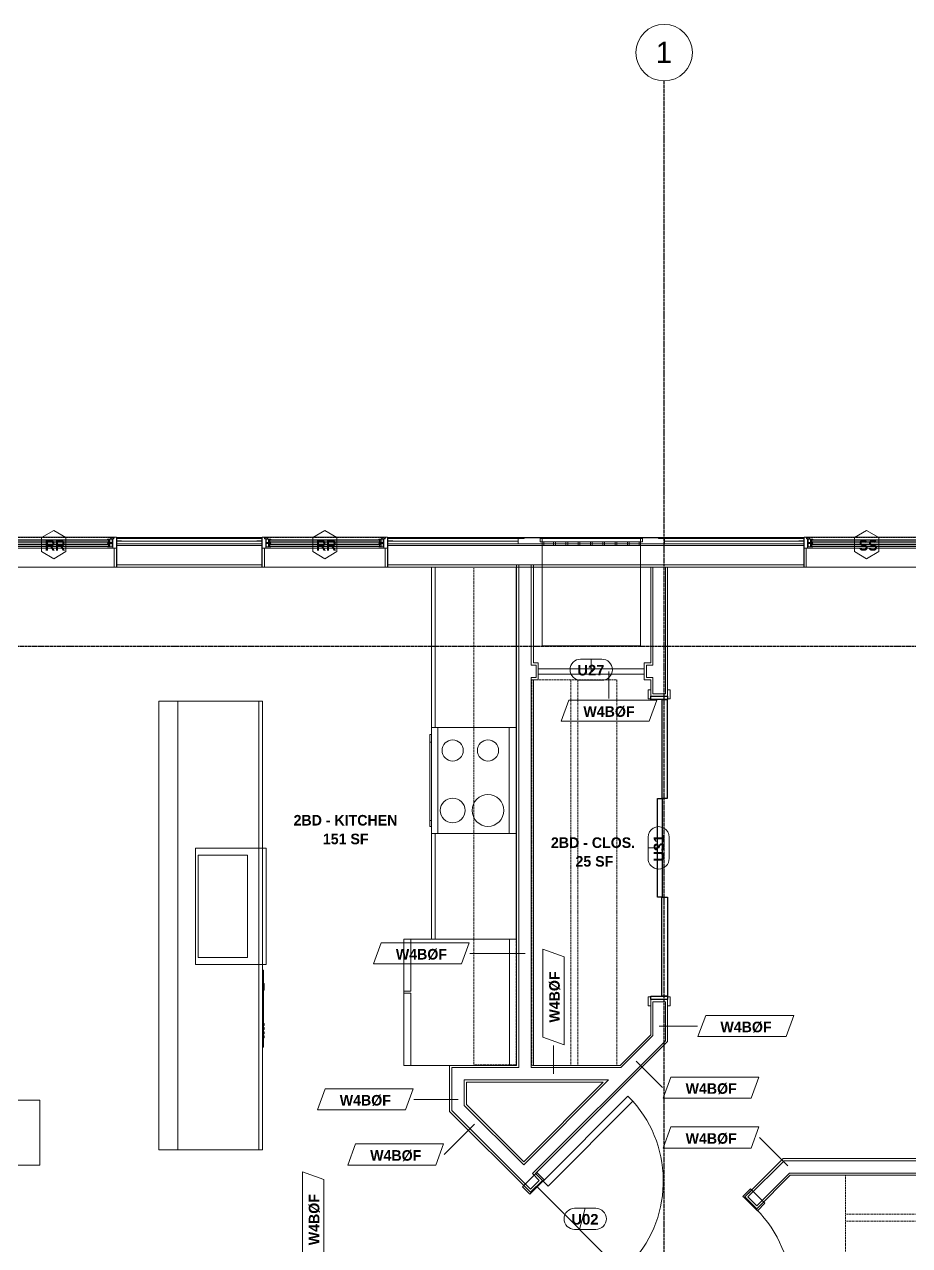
# Model space of a CAD drawing. Header units: inches. Extents: x -4058 to -1781, y 9814 to 12264.
# Drawn here: x -3662.6 to -3411.8, y 11917.4 to 12263.5 of the extents above; entities that cross this region are included whole.
import ezdxf

# ---------------------------------------------------------------- set-up
doc = ezdxf.new("R2010")
doc.units = ezdxf.units.IN
doc.header["$MEASUREMENT"] = 0
doc.linetypes.add('Dash', pattern=[0.25, 0.125, -0.125])
doc.linetypes.add('Grid Line 1_2_', pattern=[0.875, 0.5, -0.125, 0.125, -0.125])
for name, color, linetype, lineweight in [('0-1', 7, 'Continuous', 5), ('0-2', 7, 'Continuous', 9), ('0-4', 165, 'Continuous', 5), ('A-AREA-IDEN', 2, 'Continuous', 9), ('A-DETL-GENF-HDLN-1', 7, 'Dash', 9), ('A-DETL-GENF-HDLN-2', 1, 'Continuous', 18), ('A-DOOR-3', 31, 'Continuous', 9), ('A-DOOR-4', 31, 'Continuous', 30), ('A-DOOR-FRAM-3', 31, 'Continuous', 30), ('A-DOOR-IDEN', 31, 'Continuous', 9), ('A-FLOR-2', 192, 'Continuous', 9), ('A-GENM-1', 7, 'Continuous', 9), ('A-GLAZ', 151, 'Continuous', 18), ('A-GLAZ-1', 10, 'Continuous', 30), ('A-GLAZ-2', 7, 'Continuous', 9), ('A-GLAZ-IDEN', 152, 'Continuous', 9), ('A-WALL', 113, 'Continuous', 18), ('A-WALL-1', 7, 'Continuous', 9), ('A-WALL-2', 250, 'Continuous', 18), ('A-WALL-3', 113, 'Continuous', 9), ('A-WALL-IDEN', 211, 'Continuous', 9), ('P-SANR-FIXT', 6, 'Continuous', 9), ('Q-CASE', 31, 'Continuous', 9), ('Q-CASE-HDLN', 31, 'Dash', 9), ('Q-SPCQ', 91, 'Continuous', 9), ('S-GRID-1', 1, 'Grid Line 1_2_', 30), ('S-GRID-IDEN', 1, 'Continuous', 9), ('S-GRID-IDEN-1', 147, 'Continuous', 9)]:
    doc.layers.add(name, color=color, linetype=linetype, lineweight=lineweight)
doc.styles.add('Arial', font='arial.ttf', dxfattribs={"height": 6})
doc.styles.add('Arial_B', font='arialbd.ttf', dxfattribs={"height": 3})
doc.styles.add('Century Gothic_B', font='GOTHICB.TTF', dxfattribs={"height": 3})

# ---------------------------------------------------------------- blocks, each defined once
blk = doc.blocks.new('V-Series_EWC4_SPVU_RFA_2015 - 2ND AND 3RD FLOOR-2226480-UNIT PLANS - 2ND FLOOR')
at = {"layer": 'A-GENM-1'}
for p, q in [((-3859.97, 11740.34), (-3859.97, 11739.78)), ((-3858.97, 11740.34), (-3859.97, 11740.34)), ((-3859.97, 11739.78), (-3859.97, 11711.9)), ((-3858.97, 11739.78), (-3859.97, 11739.78)), ((-3859.97, 11739.78), (-3858.97, 11739.78)), ((-3858.97, 11739.78), (-3858.97, 11740.34)), ((-3858.97, 11711.9), (-3858.97, 11739.78)), ((-3829.54, 11739.78), (-3858.97, 11739.78)), ((-3858.97, 11739.78), (-3858.97, 11739.34)), ((-3858.97, 11739.34), (-3857.97, 11739.34)), ((-3857.97, 11739.34), (-3857.97, 11736.54)), ((-3829.54, 11711.9), (-3829.54, 11739.78)), ((-3857.97, 11736.54), (-3858.97, 11736.54)), ((-3858.97, 11736.54), (-3858.97, 11736.04)), ((-3858.97, 11736.04), (-3857.97, 11736.04)), ((-3857.97, 11736.04), (-3857.97, 11733.06)), ((-3857.97, 11733.06), (-3858.97, 11733.06)), ((-3858.97, 11733.06), (-3858.97, 11732.56)), ((-3858.97, 11732.56), (-3857.97, 11732.56)), ((-3857.97, 11732.56), (-3857.97, 11729.57)), ((-3857.97, 11729.57), (-3858.97, 11729.57)), ((-3858.97, 11729.57), (-3858.97, 11729.07)), ((-3858.97, 11729.07), (-3857.97, 11729.07)), ((-3857.97, 11729.07), (-3857.97, 11726.09)), ((-3857.97, 11726.09), (-3858.97, 11726.09)), ((-3858.97, 11726.09), (-3858.97, 11725.59)), ((-3858.97, 11725.59), (-3857.97, 11725.59)), ((-3857.97, 11725.59), (-3857.97, 11722.61)), ((-3857.97, 11722.61), (-3858.97, 11722.61)), ((-3858.97, 11722.61), (-3858.97, 11722.11)), ((-3858.97, 11722.11), (-3857.97, 11722.11)), ((-3857.97, 11722.11), (-3857.97, 11719.12)), ((-3857.97, 11719.12), (-3858.97, 11719.12)), ((-3858.97, 11719.12), (-3858.97, 11718.62)), ((-3858.97, 11718.62), (-3857.97, 11718.62)), ((-3857.97, 11718.62), (-3857.97, 11715.64)), ((-3857.97, 11715.64), (-3858.97, 11715.64)), ((-3858.97, 11715.64), (-3858.97, 11715.14)), ((-3858.97, 11715.14), (-3857.97, 11715.14)), ((-3857.97, 11715.14), (-3857.97, 11712.34)), ((-3859.97, 11711.9), (-3858.97, 11711.9)), ((-3859.97, 11711.9), (-3859.97, 11711.34)), ((-3858.97, 11711.9), (-3859.97, 11711.9)), ((-3859.97, 11711.34), (-3858.97, 11711.34)), ((-3857.97, 11712.34), (-3858.97, 11712.34)), ((-3858.97, 11712.34), (-3858.97, 11711.9)), ((-3858.97, 11711.34), (-3858.97, 11711.9)), ((-3858.97, 11711.9), (-3829.54, 11711.9))]:
    blk.add_line(p, q, dxfattribs=at)
blk = doc.blocks.new('Perforated Panel at Magic-Pak - hvac panel - 2nd floor 2-2702972-UNIT PLANS - 2ND FLOOR')
at = {"layer": 'A-GLAZ-2'}
for p, q in [((-19.01, -4.13), (19.01, -4.13)), ((19.01, -4.19), (-19.01, -4.19))]:
    blk.add_line(p, q, dxfattribs=at)
blk = doc.blocks.new('Window-Double_Hung-Marvin-Essential - 1-WIDE _TEMP LOWER_ ESDH3066-3454269-UNIT PLANS - 2ND FLOOR')
at = {"layer": 'A-DETL-GENF-HDLN-1'}
blk.add_line((16.1, -4.22), (-16.5, -4.22), dxfattribs=at)
at = {"layer": 'A-DETL-GENF-HDLN-2'}
for p, q in [((-17.13, 4.19), (-17.75, 4.19)), ((-17.13, -1.16), (-17.13, 4.19)), ((17.12, 4.19), (17.75, 4.19)), ((17.12, 4.19), (17.12, -1.16)), ((-19.25, -3.23), (-19.25, -3.19)), ((-19.25, -3.19), (-17.9, -3.19)), ((-17.75, -3.23), (-19.25, -3.23)), ((-17.9, -3.19), (-17.9, -3.08)), ((-17.9, -3.08), (-17.75, -3.08)), ((-16.72, -1.19), (-17.75, -1.19)), ((-17.75, -4.28), (-17.75, -1.19)), ((-16.72, -3.77), (-16.72, -1.19)), ((-16.56, -1.53), (-15.34, -1.53)), ((-16.56, -1.53), (-16.56, -2.47)), ((-15.34, -2.47), (-16.56, -2.47)), ((-16.56, -2.75), (-15.34, -2.75)), ((-16.56, -2.75), (-16.56, -3.69)), ((-15.28, -1.65), (-15.94, -1.65)), ((-15.94, -1.65), (-15.94, -2.37)), ((-15.94, -2.37), (-15.28, -2.37)), ((-15.28, -2.87), (-15.94, -2.87)), ((-15.94, -2.87), (-15.94, -3.59)), ((-15.84, -1.66), (-15.84, -2.35)), ((-15.84, -2.88), (-15.84, -3.57)), ((-15.54, -1.79), (-15.54, -2.23)), ((-15.54, -3.01), (-15.54, -3.45)), ((-15.34, -1.53), (-15.28, -1.59)), ((-15.34, -2.47), (-15.28, -2.41)), ((-15.34, -2.75), (-15.28, -2.81)), ((-15.28, -1.59), (-15.28, -1.65)), ((-15.28, -2.37), (-15.28, -2.41)), ((-15.28, -2.81), (-15.28, -2.87)), ((15.34, -1.53), (15.28, -1.59)), ((15.28, -1.59), (15.28, -1.65)), ((15.28, -1.65), (15.94, -1.65)), ((15.28, -2.37), (15.28, -2.41)), ((15.94, -2.37), (15.28, -2.37)), ((15.34, -2.47), (15.28, -2.41)), ((15.34, -2.75), (15.28, -2.81)), ((15.28, -2.81), (15.28, -2.87)), ((15.28, -2.87), (15.94, -2.87)), ((16.56, -1.53), (15.34, -1.53)), ((15.34, -2.47), (16.56, -2.47)), ((16.56, -2.75), (15.34, -2.75)), ((15.54, -1.79), (15.54, -2.23)), ((15.54, -3.01), (15.54, -3.45)), ((15.84, -1.66), (15.84, -2.35)), ((15.84, -2.88), (15.84, -3.57)), ((15.94, -1.65), (15.94, -2.37)), ((15.94, -2.87), (15.94, -3.59)), ((16.56, -1.53), (16.56, -2.47)), ((16.56, -2.75), (16.56, -3.69)), ((16.72, -3.77), (16.72, -1.19)), ((16.72, -1.19), (17.75, -1.19)), ((17.75, -4.28), (17.75, -1.19)), ((17.9, -3.08), (17.75, -3.08)), ((17.75, -3.23), (19.25, -3.23)), ((17.9, -3.19), (17.9, -3.08)), ((19.25, -3.19), (17.9, -3.19)), ((19.25, -3.23), (19.25, -3.19)), ((-17.75, -4.28), (-17.16, -4.28)), ((-17.08, -3.87), (-17.16, -4.28)), ((-17.08, -3.87), (-16.19, -3.87)), ((-16.85, -4.25), (-16.85, -3.87)), ((-16.3, -4.25), (-16.85, -4.25)), ((-16.38, -3.77), (-16.72, -3.77)), ((-15.34, -3.69), (-16.56, -3.69)), ((-16.38, -3.87), (-16.38, -3.77)), ((-16.18, -4.01), (-16.3, -4.01)), ((-16.3, -4.01), (-16.3, -4.25)), ((-16.19, -3.87), (-16.19, -3.97)), ((-16.19, -3.97), (-16.1, -3.97)), ((-16.18, -4.22), (-16.18, -4.01)), ((-16.18, -4.22), (-16.1, -4.22)), ((-16.1, -3.97), (-16.1, -4.22)), ((-15.94, -3.59), (-15.28, -3.59)), ((-15.34, -3.69), (-15.28, -3.63)), ((-15.28, -3.59), (-15.28, -3.63)), ((15.28, -3.59), (15.28, -3.63)), ((15.94, -3.59), (15.28, -3.59)), ((15.34, -3.69), (15.28, -3.63)), ((15.34, -3.69), (16.56, -3.69)), ((16.19, -3.97), (16.1, -3.97)), ((16.1, -3.97), (16.1, -4.22)), ((16.18, -4.22), (16.1, -4.22)), ((16.18, -4.22), (16.18, -4.01)), ((16.18, -4.01), (16.3, -4.01)), ((17.08, -3.87), (16.19, -3.87)), ((16.19, -3.87), (16.19, -3.97)), ((16.3, -4.01), (16.3, -4.25)), ((16.3, -4.25), (16.85, -4.25)), ((16.38, -3.87), (16.38, -3.77)), ((16.38, -3.77), (16.72, -3.77)), ((16.85, -4.25), (16.85, -3.87)), ((17.08, -3.87), (17.16, -4.28)), ((17.75, -4.28), (17.16, -4.28))]:
    blk.add_line(p, q, dxfattribs=at)
at = {"layer": 'A-GLAZ'}
for p, q in [((15.84, -1.66), (-15.84, -1.66)), ((15.84, -1.79), (-15.84, -1.79)), ((15.84, -2.23), (-15.84, -2.23)), ((15.84, -2.35), (-15.84, -2.35)), ((15.84, -2.88), (-15.84, -2.88)), ((15.84, -3.01), (-15.84, -3.01)), ((15.84, -3.45), (-15.84, -3.45)), ((15.84, -3.57), (-15.84, -3.57))]:
    blk.add_line(p, q, dxfattribs=at)
at = {"layer": 'A-GLAZ-1'}
for p, q in [((-17.75, -1.16), (-17.75, 4.19)), ((17.75, 4.19), (17.75, -1.16)), ((-17.75, -4.28), (-17.75, -1.19)), ((17.75, -1.19), (17.75, -4.28))]:
    blk.add_line(p, q, dxfattribs=at)
at = {"layer": 'A-GLAZ-2'}
for p, q in [((-17.75, 4.19), (17.75, 4.19)), ((-17.75, -1.19), (17.75, -1.19)), ((17.75, -4.28), (-17.75, -4.28)), ((17.75, -4.19), (20.46, -4.19)), ((20.46, -4.25), (17.75, -4.25)), ((20.46, -4.19), (20.46, -4.25))]:
    blk.add_line(p, q, dxfattribs=at)
blk = doc.blocks.new('Window-Double_Hung-Marvin-Essential - 2-WIDE _TEMP ALL LOW_ ESDH3066-3454271-UNIT PLANS - 2ND FLOOR')
at = {"layer": 'A-DETL-GENF-HDLN-1'}
blk.add_line((16.1, -4.22), (-16.5, -4.22), dxfattribs=at)
at = {"layer": 'A-DETL-GENF-HDLN-2'}
for p, q in [((-17.13, 4.19), (-17.75, 4.19)), ((-17.13, -1.16), (-17.13, 4.19)), ((17.12, 4.19), (17.75, 4.19)), ((17.12, 4.19), (17.12, -1.16)), ((-19.25, -3.23), (-19.25, -3.19)), ((-19.25, -3.19), (-17.9, -3.19)), ((-17.75, -3.23), (-19.25, -3.23)), ((-17.9, -3.19), (-17.9, -3.08)), ((-17.9, -3.08), (-17.75, -3.08)), ((-16.72, -1.19), (-17.75, -1.19)), ((-17.75, -4.28), (-17.75, -1.19)), ((-16.72, -3.77), (-16.72, -1.19)), ((-16.56, -1.53), (-15.34, -1.53)), ((-16.56, -1.53), (-16.56, -2.47)), ((-15.34, -2.47), (-16.56, -2.47)), ((-16.56, -2.75), (-15.34, -2.75)), ((-16.56, -2.75), (-16.56, -3.69)), ((-15.28, -1.65), (-15.94, -1.65)), ((-15.94, -1.65), (-15.94, -2.37)), ((-15.94, -2.37), (-15.28, -2.37)), ((-15.28, -2.87), (-15.94, -2.87)), ((-15.94, -2.87), (-15.94, -3.59)), ((-15.84, -1.66), (-15.84, -2.35)), ((-15.84, -2.88), (-15.84, -3.57)), ((-15.54, -1.79), (-15.54, -2.23)), ((-15.54, -3.01), (-15.54, -3.45)), ((-15.34, -1.53), (-15.28, -1.59)), ((-15.34, -2.47), (-15.28, -2.41)), ((-15.34, -2.75), (-15.28, -2.81)), ((-15.28, -1.59), (-15.28, -1.65)), ((-15.28, -2.37), (-15.28, -2.41)), ((-15.28, -2.81), (-15.28, -2.87)), ((15.34, -1.53), (15.28, -1.59)), ((15.28, -1.59), (15.28, -1.65)), ((15.28, -1.65), (15.94, -1.65)), ((15.28, -2.37), (15.28, -2.41)), ((15.94, -2.37), (15.28, -2.37)), ((15.34, -2.47), (15.28, -2.41)), ((15.34, -2.75), (15.28, -2.81)), ((15.28, -2.81), (15.28, -2.87)), ((15.28, -2.87), (15.94, -2.87)), ((16.56, -1.53), (15.34, -1.53)), ((15.34, -2.47), (16.56, -2.47)), ((16.56, -2.75), (15.34, -2.75)), ((15.54, -1.79), (15.54, -2.23)), ((15.54, -3.01), (15.54, -3.45)), ((15.84, -1.66), (15.84, -2.35)), ((15.84, -2.88), (15.84, -3.57)), ((15.94, -1.65), (15.94, -2.37)), ((15.94, -2.87), (15.94, -3.59)), ((16.56, -1.53), (16.56, -2.47)), ((16.56, -2.75), (16.56, -3.69)), ((16.72, -3.77), (16.72, -1.19)), ((16.72, -1.19), (17.75, -1.19)), ((17.75, -4.28), (17.75, -1.19)), ((17.9, -3.08), (17.75, -3.08)), ((17.75, -3.23), (19.25, -3.23)), ((17.9, -3.19), (17.9, -3.08)), ((19.25, -3.19), (17.9, -3.19)), ((19.25, -3.23), (19.25, -3.19)), ((-17.75, -4.28), (-17.16, -4.28)), ((-17.08, -3.87), (-17.16, -4.28)), ((-17.08, -3.87), (-16.19, -3.87)), ((-16.85, -4.25), (-16.85, -3.87)), ((-16.3, -4.25), (-16.85, -4.25)), ((-16.38, -3.77), (-16.72, -3.77)), ((-15.34, -3.69), (-16.56, -3.69)), ((-16.38, -3.87), (-16.38, -3.77)), ((-16.18, -4.01), (-16.3, -4.01)), ((-16.3, -4.01), (-16.3, -4.25)), ((-16.19, -3.87), (-16.19, -3.97)), ((-16.19, -3.97), (-16.1, -3.97)), ((-16.18, -4.22), (-16.18, -4.01)), ((-16.18, -4.22), (-16.1, -4.22)), ((-16.1, -3.97), (-16.1, -4.22)), ((-15.94, -3.59), (-15.28, -3.59)), ((-15.34, -3.69), (-15.28, -3.63)), ((-15.28, -3.59), (-15.28, -3.63)), ((15.28, -3.59), (15.28, -3.63)), ((15.94, -3.59), (15.28, -3.59)), ((15.34, -3.69), (15.28, -3.63)), ((15.34, -3.69), (16.56, -3.69)), ((16.19, -3.97), (16.1, -3.97)), ((16.1, -3.97), (16.1, -4.22)), ((16.18, -4.22), (16.1, -4.22)), ((16.18, -4.22), (16.18, -4.01)), ((16.18, -4.01), (16.3, -4.01)), ((17.08, -3.87), (16.19, -3.87)), ((16.19, -3.87), (16.19, -3.97)), ((16.3, -4.01), (16.3, -4.25)), ((16.3, -4.25), (16.85, -4.25)), ((16.38, -3.87), (16.38, -3.77)), ((16.38, -3.77), (16.72, -3.77)), ((16.85, -4.25), (16.85, -3.87)), ((17.08, -3.87), (17.16, -4.28)), ((17.75, -4.28), (17.16, -4.28))]:
    blk.add_line(p, q, dxfattribs=at)
at = {"layer": 'A-GLAZ'}
for p, q in [((15.84, -1.66), (-15.84, -1.66)), ((15.84, -1.79), (-15.84, -1.79)), ((15.84, -2.23), (-15.84, -2.23)), ((15.84, -2.35), (-15.84, -2.35)), ((15.84, -2.88), (-15.84, -2.88)), ((15.84, -3.01), (-15.84, -3.01)), ((15.84, -3.45), (-15.84, -3.45)), ((15.84, -3.57), (-15.84, -3.57))]:
    blk.add_line(p, q, dxfattribs=at)
at = {"layer": 'A-GLAZ-1'}
for p, q in [((-17.75, -1.16), (-17.75, 4.19)), ((17.75, 4.19), (17.75, -1.16)), ((-17.75, -4.28), (-17.75, -1.19)), ((17.75, -1.19), (17.75, -4.28))]:
    blk.add_line(p, q, dxfattribs=at)
at = {"layer": 'A-GLAZ-2'}
for p, q in [((-17.75, 4.19), (17.75, 4.19)), ((-17.75, -1.19), (17.75, -1.19)), ((17.75, -4.28), (-17.75, -4.28)), ((17.75, -4.19), (20.21, -4.19)), ((20.21, -4.25), (17.75, -4.25)), ((20.21, -4.19), (20.21, -4.25))]:
    blk.add_line(p, q, dxfattribs=at)
blk = doc.blocks.new('CTR - 1st Phase - Shell_rvt-1-UNIT PLANS - 2ND FLOOR')
at = {"layer": 'A-WALL-1'}
for p, q in [((-3597.92, 12118.09), (-3636.51, 12118.09)), ((-3520.94, 12118.09), (-3559.71, 12118.09)), ((-3522.69, 12116.34), (-3522.69, 12117.84)), ((-3522.69, 12117.84), (-3520.94, 12117.84)), ((-3481.16, 12116.34), (-3522.69, 12116.34)), ((-3520.94, 12117.84), (-3520.94, 12118.09)), ((-3444.14, 12118.09), (-3482.91, 12118.09)), ((-3482.91, 12118.09), (-3482.91, 12117.84)), ((-3482.91, 12117.84), (-3481.16, 12117.84)), ((-3481.16, 12117.84), (-3481.16, 12116.34)), ((-3636.51, 12115.09), (-3636.51, 12115.06)), ((-3595.21, 12115.06), (-3595.21, 12115.09)), ((-3559.71, 12115.09), (-3559.71, 12115.06)), ((-3441.68, 12115.06), (-3441.68, 12115.09)), ((-3636.51, 12109.71), (-3595.21, 12109.71)), ((-3559.71, 12109.71), (-3441.68, 12109.71))]:
    blk.add_line(p, q, dxfattribs=at)
at = {"layer": 'A-WALL-2'}
for p, q in [((-3595.21, 12117.84), (-3636.51, 12117.84)), ((-3595.21, 12117.09), (-3636.51, 12117.09)), ((-3595.21, 12116.34), (-3636.51, 12116.34)), ((-3595.21, 12115.84), (-3636.51, 12115.84)), ((-3522.69, 12117.84), (-3559.71, 12117.84)), ((-3522.69, 12117.09), (-3559.71, 12117.09)), ((-3522.69, 12116.34), (-3559.71, 12116.34)), ((-3441.68, 12115.84), (-3559.71, 12115.84)), ((-3441.68, 12117.84), (-3481.16, 12117.84)), ((-3441.68, 12117.09), (-3481.16, 12117.09)), ((-3441.68, 12116.34), (-3481.16, 12116.34)), ((-3595.21, 12110.34), (-3636.51, 12110.34)), ((-3441.68, 12110.34), (-3559.71, 12110.34))]:
    blk.add_line(p, q, dxfattribs=at)
at = {"layer": '0-2'}
for name, p, rotation in [('Window-Double_Hung-Marvin-Essential - 1-WIDE _TEMP LOWER_ ESDH3066-3454269-UNIT PLANS - 2ND FLOOR', (-3654.26, 12113.9), 180), ('Window-Double_Hung-Marvin-Essential - 1-WIDE _TEMP LOWER_ ESDH3066-3454269-UNIT PLANS - 2ND FLOOR', (-3577.46, 12113.9), 180), ('Perforated Panel at Magic-Pak - hvac panel - 2nd floor 2-2702972-UNIT PLANS - 2ND FLOOR', (-3501.92, 12113.9), 180), ('V-Series_EWC4_SPVU_RFA_2015 - 2ND AND 3RD FLOOR-2226480-UNIT PLANS - 2ND FLOOR', (-15227.76, 8257.87), 269.9999999999999), ('Window-Double_Hung-Marvin-Essential - 2-WIDE _TEMP ALL LOW_ ESDH3066-3454271-UNIT PLANS - 2ND FLOOR', (-3423.93, 12113.9), 180)]:
    blk.add_blockref(name, p, dxfattribs=dict(at, rotation=rotation))
blk = doc.blocks.new('Grid - Grid Head - Circle-1738874-UNIT PLANS - 2ND FLOOR')
at = {"layer": 'S-GRID-IDEN-1'}
for start, end in [(360, 180), (180, 360)]:
    blk.add_arc((0, 0), 0.25, start, end, dxfattribs=at)
blk = doc.blocks.new('CTR - 1st Phase - Structure_rvt-1-UNIT PLANS - 2ND FLOOR')
at = {"layer": 'S-GRID-1'}
for p, q in [((-3481.32, 9814.03), (-3481.32, 12247.5)), ((-1781.27, 12087.19), (-4041.78, 12087.19))]:
    blk.add_line(p, q, dxfattribs=at)
at = {"layer": '0-4', "xscale": 31.99999999999999, "yscale": 31.99999999999999, "zscale": 31.99999999999999}
blk.add_blockref('Grid - Grid Head - Circle-1738874-UNIT PLANS - 2ND FLOOR', (-3481.32, 12255.5), dxfattribs=at)
at = {"layer": 'S-GRID-IDEN', "insert": (-3483.7, 12258.6), "char_height": 6, "width": 5.656, "attachment_point": 1, "style": 'Arial'}
blk.add_mtext('1', dxfattribs=at)
blk = doc.blocks.new('083100 - Access Doors and Panels - Type 1 - ACCESS PANEL - 2-6 X 6-0-3696234-UNIT PLANS - 2ND FLOOR')
at = {"layer": 'A-DOOR-3'}
for p, q in [((15, 0.75), (-15, 0.75)), ((-15, 0.75), (-15, -0.75)), ((15, -0.75), (15, 0.75)), ((-15, -0.75), (15, -0.75))]:
    blk.add_line(p, q, dxfattribs=at)
blk = doc.blocks.new('OD_CW_Closet - OD_CW_Closet-3854356-UNIT PLANS - 2ND FLOOR')
at = {"layer": 'Q-CASE-HDLN'}
for p, q in [((0.74, -24), (0.74, 0)), ((0.74, 0), (110.03, 0)), ((110.03, 0), (110.03, -24)), ((0.74, -11), (110.03, -11)), ((0.74, -13), (110.03, -13)), ((110.03, -24), (0.74, -24))]:
    blk.add_line(p, q, dxfattribs=at)
blk = doc.blocks.new('SLIDING - FLUSH - TRIPLE PANEL - SLIDING - FLUSH - 7-0 x 6-8-3854357-UNIT PLANS - 2ND FLOOR')
at = {"layer": 'A-DOOR-3'}
for p, q in [((-44.75, 3.25), (-42.25, 3.25)), ((-44.75, 2.5), (-44.75, 3.25)), ((-42.25, 2.5), (-44.75, 2.5)), ((-42.25, 3.25), (-42.25, 2.5)), ((42.25, 3.25), (44.75, 3.25)), ((42.25, 2.5), (42.25, 3.25)), ((44.75, 2.5), (42.25, 2.5)), ((44.75, 3.25), (44.75, 2.5)), ((-44.75, -2.25), (-42.25, -2.25)), ((-44.75, -3), (-44.75, -2.25)), ((-42.25, -3), (-44.75, -3)), ((-42.25, -2.25), (-42.25, -3)), ((42.25, -2.25), (44.75, -2.25)), ((42.25, -3), (42.25, -2.25)), ((44.75, -3), (42.25, -3)), ((44.75, -2.25), (44.75, -3))]:
    blk.add_line(p, q, dxfattribs=at)
at = {"layer": 'A-DOOR-4'}
for p, q in [((-14, -0.75), (-14, 0.625)), ((-14, 0.625), (14, 0.625)), ((14, 0.625), (14, -0.75)), ((-42, -2.25), (-42, -0.625)), ((-42, -0.625), (-14, -0.625)), ((-14, -2.25), (-42, -2.25)), ((-14, -0.625), (-14, -2.25)), ((14, -0.75), (-14, -0.75)), ((14, -2.125), (14, -0.75)), ((14, -0.75), (42, -0.75)), ((42, -2.125), (14, -2.125)), ((42, -0.75), (42, -2.125))]:
    blk.add_line(p, q, dxfattribs=at)
at = {"layer": 'A-DOOR-FRAM-3'}
for p, q in [((-43, -2.25), (-43, 2.5)), ((-43, 2.5), (-42, 2.5)), ((-42, 2.5), (-42, -2.25)), ((42, 2.5), (43, 2.5)), ((42, -2.25), (42, 2.5)), ((43, 2.5), (43, -2.25)), ((-42, -2.25), (-43, -2.25)), ((43, -2.25), (42, -2.25))]:
    blk.add_line(p, q, dxfattribs=at)
blk = doc.blocks.new('SWING - SINGLE - FLUSH - SWING - FLUSH - 2-10 x 6-8 - PRIVACY-4346066-UNIT PLANS - 2ND FLOOR')
at = {"layer": 'A-DOOR-3'}
for p, q in [((-17, 2.87), (-20, 2.87)), ((-20, 2.87), (-20, -2.38)), ((-17, -2.38), (-17, 2.87)), ((20, 2.87), (17, 2.87)), ((17, 2.87), (17, -2.38)), ((20, -2.38), (20, 2.87)), ((-20, -2.38), (-17, -2.38)), ((-17, -2.38), (-20, -2.38)), ((-20, -2.38), (-20, -2.88)), ((-20, -2.88), (-17, -2.88)), ((-17, -2.88), (-17, -2.38)), ((17, -2.38), (20, -2.38)), ((20, -2.38), (17, -2.38)), ((17, -2.38), (17, -2.88)), ((17, -2.88), (20, -2.88)), ((20, -2.88), (20, -2.38))]:
    blk.add_line(p, q, dxfattribs=at)
blk.add_arc((17, 2.37), 34.07, 93.3657, 180, dxfattribs=at)
at = {"layer": 'A-DOOR-4'}
for p, q in [((15, 2.37), (15, 36.38)), ((17, 36.38), (15, 36.38)), ((17, 2.37), (17, 36.38)), ((17, 2.37), (15, 2.37))]:
    blk.add_line(p, q, dxfattribs=at)
blk = doc.blocks.new('OD_CW_Closet - OD_CW_Closet-3852331-UNIT PLANS - 2ND FLOOR')
at = {"layer": 'Q-CASE-HDLN'}
for p, q in [((62.72, 24), (0.74, 24)), ((0.74, 24), (0.74, 0)), ((62.72, 0), (62.72, 24)), ((0.74, 13), (62.72, 13)), ((0.74, 11), (62.72, 11)), ((0.74, 0), (62.72, 0))]:
    blk.add_line(p, q, dxfattribs=at)
blk = doc.blocks.new('SWING - SINGLE - FLUSH - SWING - FLUSH - 2-10 x 6-8 - PRIVACY-4346070-UNIT PLANS - 2ND FLOOR')
at = {"layer": 'A-DOOR-3'}
for p, q in [((-20, 2.37), (-20, 2.87)), ((-20, 2.87), (-17, 2.87)), ((-20, 2.37), (-17, 2.37)), ((-20, -2.88), (-20, 2.37)), ((-17, 2.37), (-20, 2.37)), ((-17, 2.87), (-17, 2.37)), ((-17, 2.37), (-17, -2.88)), ((17, 2.37), (17, 2.87)), ((17, 2.87), (20, 2.87)), ((17, 2.37), (20, 2.37)), ((17, -2.88), (17, 2.37)), ((20, 2.37), (17, 2.37)), ((20, 2.87), (20, 2.37)), ((20, 2.37), (20, -2.88)), ((-17, -2.88), (-20, -2.88)), ((20, -2.88), (17, -2.88))]:
    blk.add_line(p, q, dxfattribs=at)
blk.add_arc((17, -2.38), 34.07, 180, 266.6343, dxfattribs=at)
at = {"layer": 'A-DOOR-4'}
for p, q in [((15, -2.38), (15, -36.38)), ((17, -2.38), (15, -2.38)), ((17, -2.38), (17, -36.38)), ((17, -36.38), (15, -36.38))]:
    blk.add_line(p, q, dxfattribs=at)
blk = doc.blocks.new('OD_CW_Base Cabinet - OD_CW_Base Cabinet-4180743-UNIT PLANS - 2ND FLOOR')
at = {"layer": 'Q-CASE'}
for p, q in [((46.2, 24), (0.74, 24)), ((106.2, 24), (76.2, 24)), ((106.2, 22.12), (106.2, 24)), ((0.74, 0), (46.2, 0)), ((76.2, 0), (106.2, 0))]:
    blk.add_line(p, q, dxfattribs=at)
blk = doc.blocks.new('OD_CW_Upper Cabinet - OD_CW_Upper Cabinet-4366998-UNIT PLANS - 2ND FLOOR')
at = {"layer": 'Q-CASE-HDLN'}
for p, q in [((141.83, 24), (0.74, 24)), ((0.74, 24), (0.74, 12)), ((141.83, 12), (141.83, 24)), ((0.74, 12), (141.83, 12))]:
    blk.add_line(p, q, dxfattribs=at)
blk = doc.blocks.new('Refrigerator_-_Side-by-Side_6047 - 36_ X 30_-345559-UNIT PLANS - 2ND FLOOR')
at = {"layer": 'Q-SPCQ'}
for p, q in [((17.87, 14.42), (-17.88, 14.42)), ((-17.88, 14.42), (-17.88, -15.58)), ((17.87, -15.58), (17.87, 14.42)), ((-17.88, -13.58), (-3.13, -13.58)), ((-17.88, -13.58), (-17.88, -15.58)), ((-3.13, -15.58), (-3.13, -13.58)), ((-2.63, -13.58), (17.87, -13.58)), ((-2.63, -13.58), (-2.63, -15.58)), ((17.87, -15.58), (17.87, -13.58)), ((-17.88, -15.58), (17.87, -15.58)), ((-3.13, -15.58), (-17.88, -15.58)), ((17.87, -15.58), (-2.63, -15.58))]:
    blk.add_line(p, q, dxfattribs=at)
blk = doc.blocks.new('OD_CW_Base Cabinet - OD_CW_Base Cabinet-4180745-UNIT PLANS - 2ND FLOOR')
at = {"layer": 'Q-CASE'}
for p, q in [((0.74, 0), (127.91, 0)), ((0.74, -24), (0.74, 0)), ((127.91, 0), (127.91, -24)), ((127.91, -24), (0.74, -24))]:
    blk.add_line(p, q, dxfattribs=at)
blk = doc.blocks.new('Stainless Steel Farmhous Kitchen Sink - Stainless Steel Farmhous Kitchen Sink-4315883-UNIT PLANS - 2ND FLOOR')
at = {"layer": 'P-SANR-FIXT'}
for p, q in [((-33, 22.2), (-33, 2.25)), ((0, 22.2), (-33, 22.2)), ((0, 2.25), (0, 22.2)), ((-31, 3), (-31, 16.96)), ((-31, 16.96), (-2, 16.96)), ((-2, 16.96), (-2, 3)), ((-33, 2.25), (0, 2.25)), ((-2, 3), (-31, 3))]:
    blk.add_line(p, q, dxfattribs=at)
blk = doc.blocks.new('Door Tag - Type Mark-2601225-UNIT PLANS - 2ND FLOOR')
at = {"layer": 'A-DOOR-IDEN'}
for p, q in [((0.09375, 0.09375), (-0.09375, 0.09375)), ((-0.09375, -0.09375), (0.09375, -0.09375))]:
    blk.add_line(p, q, dxfattribs=at)
for centre, start, end in [((-0.09375, 0), 90, 270), ((0.09375, 0), 270, 90)]:
    blk.add_arc(centre, 0.09375, start, end, dxfattribs=at)
blk = doc.blocks.new('Wall Tag - Arch Wall-3956453-UNIT PLANS - 2ND FLOOR')
at = {"layer": 'A-WALL-IDEN'}
for p, q in [((-0.356, 0.094), (-0.424, -0.094)), ((0.424, 0.094), (-0.356, 0.094)), ((0.356, -0.094), (0.424, 0.094)), ((-0.424, -0.094), (0.356, -0.094))]:
    blk.add_line(p, q, dxfattribs=at)
blk = doc.blocks.new('Window Tag - ONE-4156801-UNIT PLANS - 2ND FLOOR')
at = {"layer": 'A-GLAZ-IDEN'}
for p, q in [((0, 0.125), (-0.107, 0.062)), ((0.107, 0.062), (0, 0.125)), ((-0.107, 0.062), (-0.107, -0.062)), ((0.107, -0.062), (0.107, 0.062)), ((-0.107, -0.062), (0, -0.125)), ((0, -0.125), (0.107, -0.062))]:
    blk.add_line(p, q, dxfattribs=at)

msp = doc.modelspace()

# ---------------------------------------------------------------- linework, layer by layer
at = {"layer": 'A-AREA-IDEN', "flags": 128}
msp.add_lwpolyline([(-3697.4, 11958.67), (-3658.2, 11958.67), (-3658.2, 11940.22), (-3697.4, 11940.22)], close=True, dxfattribs=at)
at = {"layer": 'A-DOOR-IDEN'}
for p, q in [((-3501.97, 12080.16), (-3501.97, 12083.63)), ((-3482.72, 12030.16), (-3485.88, 12030.16)), ((-3505.28, 11922.02), (-3503.66, 11928.02))]:
    msp.add_line(p, q, dxfattribs=at)
at = {"layer": 'A-FLOR-2'}
msp.add_line((-3517.3, 11934.05), (-3493.26, 11910), dxfattribs=at)
at = {"layer": 'A-WALL'}
for p, q in [((-3522.47, 12110.34), (-3522.47, 11967.88)), ((-3518.97, 12081.91), (-3518.97, 12110.34)), ((-3484.47, 12109.71), (-3484.47, 12081.91)), ((-3480.97, 12073.79), (-3480.97, 12109.71)), ((-3517.6, 12081.91), (-3518.97, 12081.91)), ((-3517.6, 12078.41), (-3517.6, 12081.91)), ((-3486.35, 12081.91), (-3486.35, 12078.41)), ((-3484.47, 12081.91), (-3486.35, 12081.91)), ((-3518.97, 12078.41), (-3517.6, 12078.41)), ((-3518.97, 12078.41), (-3518.97, 11967.88)), ((-3486.35, 12078.41), (-3484.47, 12078.41)), ((-3484.47, 12078.41), (-3484.47, 12073.79)), ((-3484.47, 12073.79), (-3480.97, 12073.79)), ((-3480.97, 11986.54), (-3484.47, 11986.54)), ((-3484.47, 11986.54), (-3484.47, 11976.95)), ((-3480.97, 11975.5), (-3480.97, 11986.54)), ((-3484.47, 11976.95), (-3493.55, 11967.88)), ((-3480.97, 11975.5), (-3518.63, 11937.85)), ((-3541.46, 11967.88), (-3522.47, 11967.88)), ((-3541.46, 11967.88), (-3541.46, 11955.73)), ((-3493.55, 11967.88), (-3518.97, 11967.88)), ((-3497.05, 11964.38), (-3537.96, 11964.38)), ((-3537.96, 11964.38), (-3537.96, 11957.18)), ((-3497.05, 11964.38), (-3521.1, 11940.32)), ((-3521.1, 11940.32), (-3537.96, 11957.18)), ((-3541.46, 11955.73), (-3519.16, 11933.43)), ((-3447.28, 11941.49), (-3457.55, 11931.22)), ((-3343.16, 11941.49), (-3447.28, 11941.49)), ((-3519.16, 11933.43), (-3516.68, 11935.9)), ((-3516.68, 11935.9), (-3518.63, 11937.85)), ((-3455.07, 11928.74), (-3445.83, 11937.99)), ((-3343.16, 11937.99), (-3445.83, 11937.99)), ((-3457.55, 11931.22), (-3455.07, 11928.74))]:
    msp.add_line(p, q, dxfattribs=at)
at = {"layer": 'A-WALL-3'}
for p, q in [((-3523.1, 12110.34), (-3523.1, 11968.5)), ((-3518.35, 12110.34), (-3523.1, 12110.34)), ((-3518.35, 12082.54), (-3518.35, 12110.34)), ((-3485.1, 12109.71), (-3485.1, 12082.54)), ((-3480.35, 12109.71), (-3485.1, 12109.71)), ((-3480.35, 12073.16), (-3480.35, 12109.71)), ((-3516.97, 12082.54), (-3518.35, 12082.54)), ((-3516.97, 12077.79), (-3516.97, 12082.54)), ((-3485.1, 12082.54), (-3486.97, 12082.54)), ((-3486.97, 12082.54), (-3486.97, 12077.79)), ((-3518.35, 11968.5), (-3518.35, 12077.79)), ((-3518.35, 12077.79), (-3516.97, 12077.79)), ((-3486.97, 12077.79), (-3485.1, 12077.79)), ((-3485.1, 12077.79), (-3485.1, 12073.16)), ((-3624.47, 11944.54), (-3624.47, 12071.71)), ((-3619.1, 12071.71), (-3624.47, 12071.71)), ((-3619.1, 12071.71), (-3619.1, 11944.54)), ((-3485.1, 12073.16), (-3480.35, 12073.16)), ((-3485.1, 11987.16), (-3485.1, 11977.21)), ((-3480.35, 11987.16), (-3485.1, 11987.16)), ((-3480.35, 11975.24), (-3480.35, 11987.16)), ((-3485.1, 11977.21), (-3493.8, 11968.5)), ((-3517.74, 11937.85), (-3480.35, 11975.24)), ((-3542.08, 11968.5), (-3542.08, 11955.47)), ((-3523.1, 11968.5), (-3525.1, 11968.5)), ((-3493.8, 11968.5), (-3518.35, 11968.5)), ((-3537.33, 11963.75), (-3498.55, 11963.75)), ((-3537.33, 11957.44), (-3537.33, 11963.75)), ((-3498.55, 11963.75), (-3521.1, 11941.2)), ((-3521.1, 11941.2), (-3537.33, 11957.44)), ((-3542.08, 11955.47), (-3519.16, 11932.54)), ((-3619.1, 11944.54), (-3624.47, 11944.54)), ((-3447.54, 11942.11), (-3458.43, 11931.22)), ((-3343.16, 11942.11), (-3447.54, 11942.11)), ((-3519.16, 11932.54), (-3515.8, 11935.9)), ((-3515.8, 11935.9), (-3517.74, 11937.85)), ((-3455.07, 11927.86), (-3445.57, 11937.36)), ((-3445.57, 11937.36), (-3343.16, 11937.36)), ((-3458.43, 11931.22), (-3455.07, 11927.86))]:
    msp.add_line(p, q, dxfattribs=at)
at = {"layer": 'A-WALL-IDEN'}
for p, q in [((-3496.96, 12080.16), (-3496.96, 12072.45)), ((-3520.72, 12000.26), (-3536.37, 12000.26)), ((-3482.72, 11979.66), (-3471.88, 11979.66)), ((-3512.63, 11966.13), (-3512.63, 11974.13)), ((-3489.24, 11969.71), (-3481.73, 11962.2)), ((-3539.71, 11958.88), (-3552.27, 11958.88)), ((-3535.07, 11951.82), (-3543.64, 11943.25)), ((-3446.26, 11940.04), (-3454.27, 11948.05))]:
    msp.add_line(p, q, dxfattribs=at)
at = {"layer": 'Q-CASE'}
for p, q in [((-3547.22, 12064.25), (-3547.22, 12109.71)), ((-3546.22, 12064.25), (-3546.22, 12109.71)), ((-3546.22, 12109.71), (-3546.22, 12064.25)), ((-3523.22, 12109.71), (-3523.22, 12064.25)), ((-3619.1, 12071.71), (-3596.1, 12071.71)), ((-3619.1, 11944.54), (-3619.1, 12071.71)), ((-3596.1, 12071.71), (-3596.1, 11944.54)), ((-3596.1, 12071.71), (-3595.1, 12071.71)), ((-3596.1, 11944.54), (-3596.1, 12071.71)), ((-3595.1, 12071.71), (-3595.1, 11944.54)), ((-3547.22, 12004.25), (-3547.22, 12034.25)), ((-3546.22, 12004.25), (-3546.22, 12034.25)), ((-3546.22, 12034.25), (-3546.22, 12004.25)), ((-3523.22, 12034.25), (-3523.22, 12004.25)), ((-3523.22, 12004.25), (-3525.1, 12004.25)), ((-3596.1, 11944.54), (-3619.1, 11944.54)), ((-3595.1, 11944.54), (-3596.1, 11944.54))]:
    msp.add_line(p, q, dxfattribs=at)
at = {"layer": 'Q-SPCQ'}
for p, q in [((-3547.22, 12034.25), (-3547.22, 12064.25)), ((-3545.47, 12064.25), (-3547.22, 12064.25)), ((-3545.47, 12064.25), (-3545.47, 12034.25)), ((-3545.47, 12034.25), (-3545.47, 12064.25)), ((-3545.47, 12064.25), (-3525.22, 12064.25)), ((-3525.22, 12064.25), (-3523.22, 12064.25)), ((-3525.22, 12064.25), (-3525.22, 12034.25)), ((-3523.22, 12064.25), (-3523.22, 12034.25)), ((-3547.72, 12060.13), (-3547.72, 12062.25)), ((-3547.22, 12062.25), (-3547.72, 12062.25)), ((-3547.72, 12037.86), (-3547.72, 12060.13)), ((-3547.22, 12060.13), (-3547.72, 12060.13)), ((-3547.72, 12036.25), (-3547.72, 12037.86)), ((-3547.72, 12037.86), (-3547.22, 12037.86)), ((-3547.72, 12036.25), (-3547.22, 12036.25)), ((-3547.22, 12034.25), (-3545.47, 12034.25)), ((-3525.22, 12034.25), (-3545.47, 12034.25)), ((-3523.22, 12034.25), (-3525.22, 12034.25)), ((-3594.85, 11995.48), (-3595.1, 11995.48)), ((-3594.85, 11995.48), (-3594.85, 11973.66)), ((-3594.6, 11991.75), (-3594.85, 11991.75)), ((-3594.6, 11991.75), (-3594.6, 11990.76)), ((-3594.85, 11989.78), (-3594.6, 11989.78)), ((-3594.6, 11990.76), (-3594.6, 11989.78)), ((-3594.6, 11980.42), (-3594.85, 11980.42)), ((-3594.6, 11980.42), (-3594.6, 11979.83)), ((-3594.85, 11979.83), (-3594.6, 11979.83)), ((-3594.6, 11979.24), (-3594.85, 11979.24)), ((-3594.85, 11978.65), (-3594.6, 11978.65)), ((-3594.6, 11978.06), (-3594.85, 11978.06)), ((-3594.85, 11977.47), (-3594.6, 11977.47)), ((-3594.6, 11979.24), (-3594.6, 11978.65)), ((-3594.6, 11978.06), (-3594.6, 11977.47)), ((-3594.85, 11973.66), (-3595.1, 11973.66)), ((-3594.6, 11976.88), (-3594.85, 11976.88)), ((-3594.85, 11976.29), (-3594.6, 11976.29)), ((-3594.6, 11976.88), (-3594.6, 11976.29))]:
    msp.add_line(p, q, dxfattribs=at)
for centre, radius, start, end in [((-3541.22, 12057.75), 3, 90, 270), ((-3541.22, 12057.75), 3, 270, 90), ((-3531.22, 12057.75), 3, 90, 270), ((-3531.22, 12057.75), 3, 270, 90), ((-3541.22, 12040.75), 3.5, 90, 270), ((-3541.22, 12040.75), 3.5, 270, 90), ((-3531.22, 12040.75), 4.5, 90, 270), ((-3531.22, 12040.75), 4.5, 270, 90)]:
    msp.add_arc(centre, radius, start, end, dxfattribs=at)

# ---------------------------------------------------------------- block references
at = {"layer": '0-1'}
for name in ['CTR - 1st Phase - Structure_rvt-1-UNIT PLANS - 2ND FLOOR', 'CTR - 1st Phase - Shell_rvt-1-UNIT PLANS - 2ND FLOOR']:
    msp.add_blockref(name, (0, 0), dxfattribs=at)
at = {"layer": 'A-DOOR-3'}
for name, p, rotation in [('083100 - Access Doors and Panels - Type 1 - ACCESS PANEL - 2-6 X 6-0-3696234-UNIT PLANS - 2ND FLOOR', (-3501.97, 12080.16), 180), ('SLIDING - FLUSH - TRIPLE PANEL - SLIDING - FLUSH - 7-0 x 6-8-3854357-UNIT PLANS - 2ND FLOOR', (-3482.6, 12030.16), 89.9999999999988), ('SWING - SINGLE - FLUSH - SWING - FLUSH - 2-10 x 6-8 - PRIVACY-4346070-UNIT PLANS - 2ND FLOOR', (-3505.28, 11922.02), 134.9999999999963), ('SWING - SINGLE - FLUSH - SWING - FLUSH - 2-10 x 6-8 - PRIVACY-4346066-UNIT PLANS - 2ND FLOOR', (-3468.95, 11917.34), 224.999999999999)]:
    msp.add_blockref(name, p, dxfattribs=dict(at, rotation=rotation))
at = {"layer": 'A-DOOR-IDEN', "xscale": 31.99999999999999, "yscale": 31.99999999999999, "zscale": 31.99999999999999}
for p in [(-3501.97, 12080.63), (-3503.66, 11925.02)]:
    msp.add_blockref('Door Tag - Type Mark-2601225-UNIT PLANS - 2ND FLOOR', p, dxfattribs=at)
at = {"layer": 'A-DOOR-IDEN', "xscale": 31.99999999999999, "yscale": 31.99999999999999, "zscale": 31.99999999999999, "rotation": 89.99999999999955}
msp.add_blockref('Door Tag - Type Mark-2601225-UNIT PLANS - 2ND FLOOR', (-3482.88, 12030.16), dxfattribs=at)
at = {"layer": 'A-GLAZ-IDEN', "xscale": 31.99999999999999, "yscale": 31.99999999999999, "zscale": 31.99999999999999}
for p in [(-3654.26, 12116.09), (-3577.46, 12116.09), (-3423.93, 12116.09)]:
    msp.add_blockref('Window Tag - ONE-4156801-UNIT PLANS - 2ND FLOOR', p, dxfattribs=at)
at = {"layer": 'A-WALL-IDEN', "xscale": 31.99999999999999, "yscale": 31.99999999999999, "zscale": 31.99999999999999}
for p in [(-3496.96, 12069.03), (-3550.1, 12000.26), (-3458.15, 11979.66), (-3468, 11962.2), (-3566, 11958.88), (-3468, 11948.05), (-3557.38, 11943.25)]:
    msp.add_blockref('Wall Tag - Arch Wall-3956453-UNIT PLANS - 2ND FLOOR', p, dxfattribs=at)
at = {"layer": 'A-WALL-IDEN', "xscale": 31.99999999999999, "yscale": 31.99999999999999, "zscale": 31.99999999999999, "rotation": 89.99999999999955}
for p in [(-3512.63, 11987.86), (-3580.75, 11924.76)]:
    msp.add_blockref('Wall Tag - Arch Wall-3956453-UNIT PLANS - 2ND FLOOR', p, dxfattribs=at)
at = {"layer": 'P-SANR-FIXT', "rotation": 269.9999999999991}
msp.add_blockref('Stainless Steel Farmhous Kitchen Sink - Stainless Steel Farmhous Kitchen Sink-4315883-UNIT PLANS - 2ND FLOOR', (-3616.31, 11997.07), dxfattribs=at)
at = {"layer": 'Q-CASE'}
for name, p, rotation in [('OD_CW_Base Cabinet - OD_CW_Base Cabinet-4180743-UNIT PLANS - 2ND FLOOR', (-3547.22, 12110.45), 270.0000000000005), ('OD_CW_Upper Cabinet - OD_CW_Upper Cabinet-4366998-UNIT PLANS - 2ND FLOOR', (-3547.22, 12110.45), 270.000000000021), ('OD_CW_Closet - OD_CW_Closet-3854356-UNIT PLANS - 2ND FLOOR', (-3494.75, 12078.53), 269.9999999999947), ('OD_CW_Base Cabinet - OD_CW_Base Cabinet-4180745-UNIT PLANS - 2ND FLOOR', (-3595.1, 12072.45), 270)]:
    msp.add_blockref(name, p, dxfattribs=dict(at, rotation=rotation))
msp.add_blockref('OD_CW_Closet - OD_CW_Closet-3852331-UNIT PLANS - 2ND FLOOR', (-3430.66, 11913.36), dxfattribs=at)
at = {"layer": 'Q-SPCQ', "rotation": 270.0000000000014}
msp.add_blockref('Refrigerator_-_Side-by-Side_6047 - 36_ X 30_-345559-UNIT PLANS - 2ND FLOOR', (-3539.52, 11986.38), dxfattribs=at)

# ---------------------------------------------------------------- texts
at = {"layer": 'A-AREA-IDEN', "char_height": 3, "attachment_point": 1, "style": 'Century Gothic_B'}
for s, insert, width in [('2BD - KITCHEN', (-3586.3, 12039.48), 35.451), ('151 SF', (-3578, 12034.18), 15.352), ('2BD - CLOS.', (-3513.38, 12033.13), 29.29), ('25 SF', (-3506.42, 12027.83), 12.423)]:
    msp.add_mtext(s, dxfattribs=dict(at, insert=insert, width=width))
at = {"layer": 'A-DOOR-IDEN', "char_height": 3, "width": 9.393, "attachment_point": 1, "style": 'Arial_B'}
for s, insert in [('U27', (-3505.91, 12082.01)), ('U02', (-3507.59, 11926.4))]:
    msp.add_mtext(s, dxfattribs=dict(at, insert=insert))
at = {"layer": 'A-DOOR-IDEN', "insert": (-3484.26, 12026.23), "char_height": 3, "width": 9.393, "attachment_point": 1, "rotation": 90, "style": 'Arial_B'}
msp.add_mtext('U31', dxfattribs=at)
at = {"layer": 'A-GLAZ-IDEN', "char_height": 3, "attachment_point": 1, "style": 'Century Gothic_B'}
for s, insert, width in [('RR', (-3656.77, 12117.37), 6.06), ('RR', (-3579.97, 12117.37), 6.06), ('SS', (-3426.19, 12117.37), 5.454)]:
    msp.add_mtext(s, dxfattribs=dict(at, insert=insert, width=width))
at = {"layer": 'A-WALL-IDEN', "char_height": 3, "width": 17.372, "attachment_point": 1, "style": 'Century Gothic_B'}
for insert in [(-3504.18, 12070.28), (-3557.32, 12001.51), (-3465.36, 11980.9), (-3475.22, 11963.45), (-3573.22, 11960.13), (-3475.22, 11949.3), (-3564.59, 11944.49)]:
    msp.add_mtext('W4BØF', dxfattribs=dict(at, insert=insert))
at = {"layer": 'A-WALL-IDEN', "char_height": 3, "width": 17.372, "attachment_point": 1, "rotation": 90, "style": 'Century Gothic_B'}
for insert in [(-3513.88, 11980.64), (-3581.99, 11917.55)]:
    msp.add_mtext('W4BØF', dxfattribs=dict(at, insert=insert))

doc.saveas('drawing.dxf')
